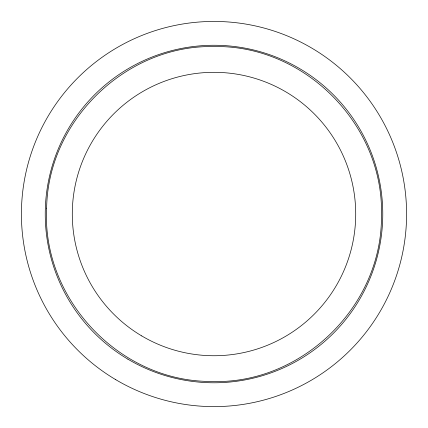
<?xml version="1.0" encoding="UTF-8"?>
<svg xmlns="http://www.w3.org/2000/svg" width="428" height="428" viewBox="0 0 428 428"><rect width="100%" height="100%" fill="white"/><g stroke="black" fill="none" stroke-linecap="round" stroke-linejoin="round"><path stroke-width="0.64" d="M46.636 208.179C41.671 298.926 119.225 381.129 210.105 381.45C300.9 385.355 382.193 306.849 381.455 215.974C384.307 125.142 304.859 44.763 214 46.561C126.335 44.71 47.845 120.503 46.636 208.179M141.721 335.916A141.705 141.705 0 0 0 355.7 215.675A141.705 141.705 0 0 0 144.578 90.49A141.705 141.705 0 0 0 141.721 335.916M127.924 359.183A168.76 168.76 0 0 0 382.75 215.99A168.76 168.76 0 0 0 131.326 66.902A168.76 168.76 0 0 0 127.924 359.183M115.769 379.684A192.595 192.595 0 0 0 406.579 216.268A192.595 192.595 0 0 0 119.653 46.128A192.595 192.595 0 0 0 115.769 379.684"/></g></svg>
